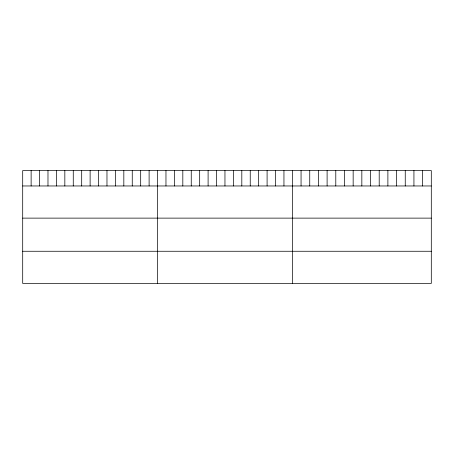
<?xml version="1.0" encoding="UTF-8"?>
<svg xmlns="http://www.w3.org/2000/svg" width="454" height="454" viewBox="0 0 454 454"><rect width="100%" height="100%" fill="white"/><g stroke="black" fill="none" stroke-linecap="round" stroke-linejoin="round"><path stroke-width="0.68" d="M431.3 185.964L431.3 283.427L22.7 283.427L22.7 170.573L431.3 170.573L431.3 185.964L22.7 185.964M22.7 218.124L431.3 218.124M22.7 251.261L431.3 251.261M422.617 170.573L422.617 185.964M413.935 170.573L413.935 185.964M405.252 170.573L405.252 185.964M396.569 170.573L396.569 185.964M387.886 170.573L387.886 185.964M379.204 170.573L379.204 185.964M370.521 170.573L370.521 185.964M361.838 170.573L361.838 185.964M353.155 170.573L353.155 185.964M344.473 170.573L344.473 185.964M335.79 170.573L335.79 185.964M327.107 170.573L327.107 185.964M318.424 170.573L318.424 185.964M309.741 170.573L309.741 185.964M301.059 170.573L301.059 185.964M292.376 170.573L292.376 283.427M283.949 170.573L283.949 185.964M275.521 170.573L275.521 185.964M267.094 170.573L267.094 185.964M258.666 170.573L258.666 185.964M250.239 170.573L250.239 185.964M241.812 170.573L241.812 185.964M233.384 170.573L233.384 185.964M224.957 170.573L224.957 185.964M216.53 170.573L216.53 185.964M208.102 170.573L208.102 185.964M199.675 170.573L199.675 185.964M191.248 170.573L191.248 185.964M182.82 170.573L182.82 185.964M174.393 170.573L174.393 185.964M165.965 170.573L165.965 185.964M157.538 170.573L157.538 283.427M149.111 170.573L149.111 185.964M140.683 170.573L140.683 185.964M132.256 170.573L132.256 185.964M123.828 170.573L123.828 185.964M115.401 170.573L115.401 185.964M106.974 170.573L106.974 185.964M98.546 170.573L98.546 185.964M90.119 170.573L90.119 185.964M81.692 170.573L81.692 185.964M73.264 170.573L73.264 185.964M64.837 170.573L64.837 185.964M56.41 170.573L56.41 185.964M47.982 170.573L47.982 185.964M39.555 170.573L39.555 185.964M31.127 170.573L31.127 185.964"/></g></svg>
